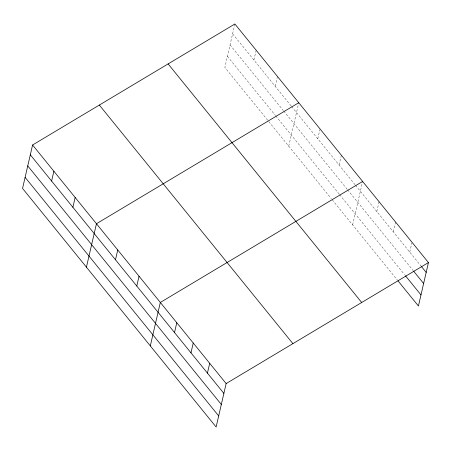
<?xml version="1.0" encoding="UTF-8"?>
<svg xmlns="http://www.w3.org/2000/svg" width="451" height="451" viewBox="0 0 451 451"><rect width="100%" height="100%" fill="white"/><g stroke="black" fill="none" stroke-linecap="round" stroke-linejoin="round"><path stroke-width="0.34" stroke-dasharray="2.25 1.69" d="M234.881 23.988L224.852 67.43L331.316 198.649M253.907 60.051L256.174 50.23M275.2 86.293L277.466 76.478M288.73 146.158L298.759 102.721M317.786 138.784L319.9 129.617M339.079 165.027L341.345 155.206M352.609 224.891L362.638 181.449M376.822 211.547L379.088 201.732M393.278 231.825L395.544 222.01M409.728 252.109L411.848 242.942M232.615 33.808L291.166 105.979M291.611 106.526L355.044 184.707M355.489 185.254L420.986 265.983M230.049 44.903L283.284 110.512M283.73 111.059L347.163 189.245M347.603 189.792L413.229 270.673M227.411 56.336L275.319 115.383M275.764 115.93L339.197 194.116M339.642 194.663L404.53 274.636M332.201 199.742L397.635 280.392"/><path stroke-width="0.68" d="M32.579 144.991L22.55 188.433L216.119 427.012L226.148 383.57L428.45 262.567L234.881 23.988L32.579 144.991L226.148 383.57M51.606 181.054L53.872 171.233M72.899 207.297L75.165 197.476M86.429 267.161L96.458 223.724L298.759 102.721M115.484 259.787L117.75 249.967M136.777 286.03L139.043 276.209M150.307 345.894L160.336 302.452L362.638 181.449M174.52 332.55L176.786 322.736M190.976 352.829L193.242 343.014M207.432 373.112L209.698 363.292M428.45 262.567L418.421 306.009L398.07 280.928M421.42 266.518L426.184 272.387M413.663 271.209L423.624 283.482M405.393 275.702L420.98 294.915M168.122 63.918L361.691 302.497M99.338 105.06L292.908 343.639M30.313 154.811L223.882 393.39M27.753 165.906L221.323 404.485M25.109 177.339L218.684 415.918"/></g></svg>
